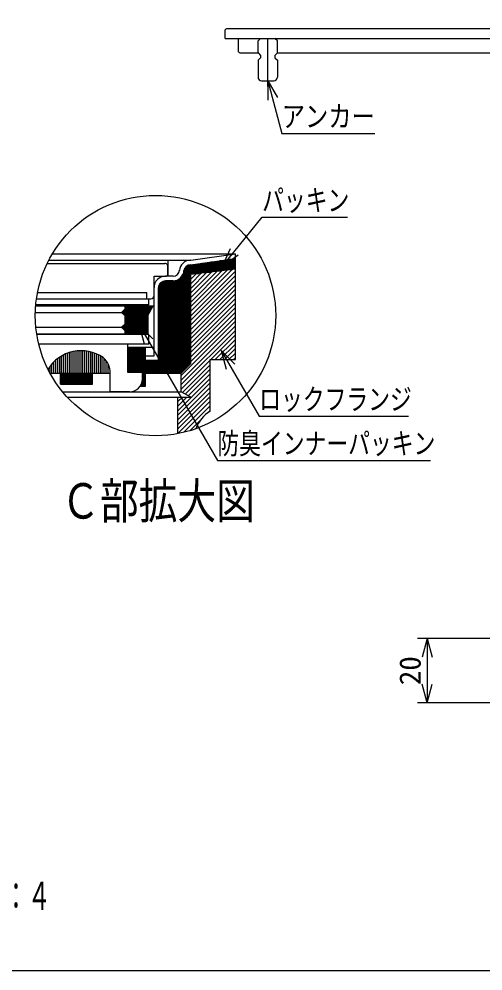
# Model space of a CAD drawing. Units: millimetres, scale not verified. Extents: x -1092 to 1092, y -744 to 696.
# Drawn here: x -560 to -177, y -744 to 43 of the extents above; entities that cross this region are included whole.
import ezdxf
from ezdxf.enums import TextEntityAlignment as Align

# ---------------------------------------------------------------- set-up
doc = ezdxf.new("R2010")
doc.units = ezdxf.units.MM
doc.header["$LTSCALE"] = 8
doc.linetypes.add('CHAIN1', pattern=[8, 5, -1, 1, -1])
for name, color, linetype in [('0-0_計極細', 2, 'Continuous'), ('0-1_計細線', 3, 'Continuous'), ('0-5_寸法線', 7, 'Continuous'), ('0-7_枠細線', 5, 'Continuous'), ('0-8_枠中線', 5, 'Continuous'), ('0-A_極細1', 7, 'Continuous'), ('0-D_寸法1', 7, 'Continuous'), ('1-5_寸法2', 7, 'Continuous')]:
    doc.layers.add(name, color=color, linetype=linetype)
doc.styles.add('ＭＳ ゴシック', font='')
doc.styles.get('ＭＳ ゴシック').set_extended_font_data('MS Gothic')

msp = doc.modelspace()

# ---------------------------------------------------------------- linework, layer by layer
at = {"layer": '0-0_計極細', "linetype": 'CHAIN1'}
msp.add_line((-354.996, -13.261), (-354.996, 31.792), dxfattribs=at)
at = {"layer": '0-1_計細線'}
for p, q in [((-389.996, 26.534), (-389.996, 33.534)), ((-389.996, 26.534), (126.004, 26.534)), ((-378.996, 15.534), (-378.996, 26.534)), ((-360.996, 26.522), (-362.996, 24.522)), ((-362.996, 14.522), (-362.996, 24.522)), ((-360.996, 26.522), (-348.996, 26.522)), ((-346.996, 24.522), (-348.996, 26.522)), ((-346.996, 14.522), (-346.996, 24.522)), ((-377.996, 14.534), (-362.996, 14.534)), ((-362.996, 14.522), (-360.996, 12.522)), ((-360.996, 10.522), (-362.996, 8.522)), ((-362.996, 8.522), (-362.996, -5.478)), ((-360.996, 12.522), (-360.996, 10.522)), ((-346.996, 14.522), (-348.996, 12.522)), ((-348.996, 12.522), (-348.996, 10.522)), ((-348.996, 10.522), (-346.996, 8.522)), ((-346.996, 14.534), (126.004, 14.534)), ((-346.996, 8.522), (-346.996, -5.478)), ((-359.996, -8.478), (-349.996, -8.478))]:
    msp.add_line(p, q, dxfattribs=at)
msp.add_lwpolyline([(205.004, 34.534), (196.004, 34.534), (-388.996, 34.534)], dxfattribs=at)
for centre, radius, start, end in [((-388.996, 33.534), 1, 90, 180), ((-377.996, 15.534), 1, 180, 270), ((-359.996, -5.478), 3, 180, 270), ((-349.996, -5.478), 3, 270, 360)]:
    msp.add_arc(centre, radius, start, end, dxfattribs=at)
at = {"layer": '0-5_寸法線'}
for q in [(-346.996, -22.335), (-354.996, -24.478)]:
    msp.add_line((-354.996, -8.478), q, dxfattribs=at)
msp.add_lwpolyline([(-354.996, -8.478), (-343.348, -51.951), (-266.548, -51.951)], dxfattribs=at)
at = {"layer": '0-8_枠中線'}
msp.add_lwpolyline([(-1092, -744), (-1092, 696), (1092, 696), (1092, -744)], close=True, dxfattribs=at)
at = {"layer": '0-A_極細1'}
for p, q in [((-535.775, -156.709), (-418.592, -156.709)), ((-532.837, -151.452), (-381.68, -151.452)), ((-437.147, -170.043), (-437.147, -156.709)), ((-418.592, -156.709), (-381.68, -151.452)), ((-418.592, -160.48), (-381.68, -155.223)), ((-394.425, -157.038), (-381.68, -157.038)), ((-386.936, -155.971), (-381.68, -155.971)), ((-381.68, -155.147), (-381.68, -151.452)), ((-381.68, -235.919), (-381.68, -151.528)), ((-537.11, -159.376), (-440.08, -159.376)), ((-437.413, -168.976), (-437.413, -162.043)), ((-423.504, -247.066), (-423.504, -163.353)), ((-422.437, -246), (-422.437, -161.971)), ((-421.37, -244.933), (-421.37, -161.18)), ((-420.304, -243.866), (-420.304, -160.711)), ((-419.237, -242.8), (-419.237, -160.48)), ((-418.592, -242.155), (-418.592, -160.443)), ((-418.592, -161.305), (-381.68, -161.305)), ((-418.592, -162.371), (-381.68, -162.371)), ((-418.592, -163.438), (-381.68, -163.438)), ((-381.68, -164.214), (-418.592, -168.48)), ((-418.592, -164.505), (-384.199, -164.505)), ((-418.592, -198.851), (-384.252, -164.511)), ((-418.592, -195.08), (-388.516, -165.004)), ((-416.892, -160.238), (-381.68, -160.238)), ((-409.403, -159.171), (-381.68, -159.171)), ((-401.914, -158.105), (-381.68, -158.105)), ((-433.193, -170.043), (-439.547, -170.043)), ((-428.837, -250.043), (-428.837, -172.661)), ((-427.77, -250.043), (-427.77, -171.975)), ((-426.704, -250.043), (-426.704, -171.041)), ((-425.637, -249.2), (-425.637, -169.72)), ((-424.57, -248.133), (-424.57, -167.51)), ((-418.592, -191.308), (-392.78, -165.497)), ((-418.592, -165.571), (-393.427, -165.571)), ((-418.592, -202.622), (-381.68, -165.71)), ((-418.592, -187.537), (-397.044, -165.99)), ((-418.592, -183.766), (-401.309, -166.482)), ((-418.592, -166.638), (-402.655, -166.638)), ((-418.592, -179.995), (-405.573, -166.975)), ((-418.592, -176.223), (-409.837, -167.468)), ((-418.592, -167.705), (-411.883, -167.705)), ((-418.592, -172.452), (-414.101, -167.961)), ((-418.592, -168.681), (-418.365, -168.454)), ((-418.592, -206.393), (-381.68, -169.481)), ((-448.88, -235.643), (-448.88, -179.376)), ((-445.147, -239.376), (-445.147, -179.376)), ((-444.837, -250.043), (-444.837, -177.539)), ((-443.77, -250.043), (-443.77, -175.699)), ((-442.704, -250.043), (-442.704, -174.751)), ((-441.637, -250.043), (-441.637, -174.181)), ((-440.57, -250.043), (-440.57, -173.87)), ((-433.193, -173.776), (-439.547, -173.776)), ((-439.504, -250.043), (-439.504, -173.776)), ((-438.437, -250.043), (-438.437, -173.776)), ((-437.37, -250.043), (-437.37, -173.776)), ((-436.304, -250.043), (-436.304, -173.776)), ((-435.237, -250.043), (-435.237, -173.776)), ((-434.17, -250.043), (-434.17, -173.776)), ((-433.104, -250.043), (-433.104, -173.776)), ((-432.037, -250.043), (-432.037, -173.702)), ((-430.97, -250.043), (-430.97, -173.499)), ((-429.904, -250.043), (-429.904, -173.158)), ((-418.592, -210.165), (-381.68, -173.253)), ((-418.592, -213.936), (-381.68, -177.024)), ((-418.592, -217.707), (-381.68, -180.795)), ((-545.999, -188.709), (-451.547, -188.709)), ((-545.103, -183.376), (-454.747, -183.376)), ((-454.747, -188.709), (-454.747, -183.376)), ((-453.147, -193.505), (-453.147, -188.709)), ((-418.592, -221.478), (-381.68, -184.566)), ((-418.592, -225.25), (-381.68, -188.338)), ((-546.642, -194.543), (-449.68, -194.543)), ((-453.147, -193.505), (-546.553, -193.505)), ((-473.147, -194.543), (-473.147, -197.21)), ((-473.147, -195.438), (-450.157, -195.438)), ((-473.147, -196.505), (-450.726, -196.505)), ((-453.947, -202.543), (-449.68, -194.543)), ((-418.592, -229.021), (-381.68, -192.109)), ((-418.592, -232.792), (-381.68, -195.88)), ((-546.926, -199.877), (-475.813, -199.877)), ((-475.813, -199.877), (-473.147, -197.21)), ((-473.147, -202.543), (-475.813, -199.877)), ((-475.641, -199.705), (-452.433, -199.705)), ((-474.919, -200.771), (-453.002, -200.771)), ((-474.575, -198.638), (-451.864, -198.638)), ((-473.852, -201.838), (-453.571, -201.838)), ((-473.508, -197.571), (-451.295, -197.571)), ((-473.147, -202.543), (-473.147, -209.477)), ((-473.147, -202.905), (-453.947, -202.905)), ((-473.147, -203.971), (-453.947, -203.971)), ((-453.947, -202.543), (-453.947, -217.477)), ((-418.592, -236.563), (-381.68, -199.651)), ((-418.592, -240.335), (-381.68, -203.423)), ((-546.49, -212.143), (-475.813, -212.143)), ((-475.108, -211.438), (-453.947, -211.438)), ((-474.041, -210.371), (-453.947, -210.371)), ((-473.147, -205.038), (-453.947, -205.038)), ((-473.147, -206.105), (-453.947, -206.105)), ((-473.147, -207.171), (-453.947, -207.171)), ((-473.147, -208.238), (-453.947, -208.238)), ((-473.147, -209.305), (-453.947, -209.305)), ((-426.48, -251.994), (-381.68, -207.194)), ((-426.48, -255.765), (-381.68, -210.965)), ((-545.822, -217.477), (-453.947, -217.477)), ((-453.147, -218.038), (-545.735, -218.038)), ((-475.452, -212.505), (-453.947, -212.505)), ((-474.385, -213.571), (-453.947, -213.571)), ((-473.319, -214.638), (-453.947, -214.638)), ((-473.147, -214.81), (-473.147, -217.477)), ((-473.147, -215.705), (-453.947, -215.705)), ((-473.147, -216.771), (-453.947, -216.771)), ((-453.147, -226.038), (-453.147, -218.038)), ((-426.48, -259.536), (-381.68, -214.736)), ((-402.053, -238.88), (-381.68, -218.507)), ((-470.48, -226.038), (-544.127, -226.038)), ((-453.147, -226.038), (-470.48, -226.038)), ((-470.48, -249.505), (-470.48, -226.038)), ((-398.282, -238.88), (-381.68, -222.279)), ((-394.51, -238.88), (-381.68, -226.05)), ((-525.216, -250.043), (-525.216, -235.836)), ((-523.616, -250.043), (-523.616, -234.967)), ((-522.016, -250.043), (-522.016, -234.211)), ((-520.416, -250.043), (-520.416, -233.559)), ((-518.816, -250.043), (-518.816, -233.005)), ((-517.216, -250.043), (-517.216, -232.543)), ((-515.616, -250.043), (-515.616, -232.17)), ((-514.016, -250.043), (-514.016, -231.882)), ((-512.416, -250.043), (-512.416, -231.677)), ((-510.816, -250.043), (-510.816, -231.553)), ((-509.216, -250.043), (-509.216, -231.509)), ((-507.616, -250.043), (-507.616, -231.546)), ((-506.016, -250.043), (-506.016, -231.663)), ((-504.416, -250.043), (-504.416, -231.861)), ((-502.816, -250.043), (-502.816, -232.142)), ((-501.216, -250.043), (-501.216, -232.508)), ((-499.616, -250.043), (-499.616, -232.961)), ((-498.016, -250.043), (-498.016, -233.507)), ((-496.416, -250.043), (-496.416, -234.151)), ((-494.816, -250.043), (-494.816, -234.897)), ((-493.216, -250.043), (-493.216, -235.757)), ((-470.48, -228.709), (-448.88, -228.709)), ((-470.437, -249.505), (-470.437, -228.709)), ((-469.37, -249.505), (-469.37, -228.709)), ((-468.304, -249.505), (-468.304, -228.709)), ((-467.237, -249.505), (-467.237, -228.709)), ((-466.17, -249.505), (-466.17, -228.709)), ((-465.104, -249.505), (-465.104, -228.709)), ((-464.037, -249.505), (-464.037, -228.709)), ((-462.97, -249.505), (-462.97, -228.709)), ((-461.904, -249.505), (-461.904, -228.709)), ((-460.837, -249.505), (-460.837, -228.709)), ((-459.77, -249.505), (-459.77, -228.709)), ((-458.704, -249.505), (-458.704, -228.709)), ((-457.637, -260.709), (-457.637, -228.709)), ((-456.57, -260.709), (-456.57, -228.709)), ((-455.813, -260.709), (-455.813, -228.709)), ((-455.813, -235.643), (-448.88, -235.643)), ((-390.739, -238.88), (-381.68, -229.821)), ((-386.968, -238.88), (-381.68, -233.592)), ((-533.216, -250.043), (-533.216, -242.422)), ((-531.616, -250.043), (-531.616, -240.725)), ((-530.016, -250.043), (-530.016, -239.251)), ((-528.416, -250.043), (-528.416, -237.961)), ((-526.816, -250.043), (-526.816, -236.83)), ((-491.616, -250.043), (-491.616, -236.738)), ((-490.016, -250.043), (-490.016, -238.011)), ((-488.416, -250.043), (-488.416, -239.814)), ((-486.816, -250.043), (-486.816, -242.39)), ((-455.813, -239.376), (-445.147, -239.376)), ((-455.504, -250.043), (-455.504, -239.376)), ((-454.437, -250.043), (-454.437, -239.376)), ((-453.37, -250.043), (-453.37, -239.376)), ((-452.304, -250.043), (-452.304, -239.376)), ((-451.237, -250.043), (-451.237, -239.376)), ((-450.17, -250.043), (-450.17, -239.376)), ((-449.104, -250.043), (-449.104, -239.376)), ((-448.037, -250.043), (-448.037, -239.376)), ((-446.97, -250.043), (-446.97, -239.376)), ((-445.904, -250.043), (-445.904, -239.376)), ((-426.48, -263.307), (-402.48, -239.307)), ((-418.592, -242.155), (-426.48, -250.043)), ((-425.486, -266.085), (-402.48, -243.079)), ((-402.48, -281.547), (-402.48, -238.88)), ((-383.197, -238.88), (-381.68, -237.364)), ((-536.416, -247.015), (-536.416, -246.764)), ((-534.831, -250.043), (-485.147, -250.043)), ((-534.816, -250.043), (-534.816, -244.402)), ((-526.286, -259.109), (-526.286, -250.043)), ((-525.904, -259.109), (-525.904, -250.043)), ((-524.837, -259.109), (-524.837, -250.043)), ((-523.77, -259.109), (-523.77, -250.043)), ((-522.704, -259.109), (-522.704, -250.043)), ((-521.637, -259.109), (-521.637, -250.043)), ((-520.57, -259.109), (-520.57, -250.043)), ((-519.504, -259.109), (-519.504, -250.043)), ((-518.437, -259.109), (-518.437, -250.043)), ((-517.37, -259.109), (-517.37, -250.043)), ((-516.304, -259.109), (-516.304, -250.043)), ((-515.237, -259.109), (-515.237, -250.043)), ((-514.17, -259.109), (-514.17, -250.043)), ((-513.104, -259.109), (-513.104, -250.043)), ((-512.037, -259.109), (-512.037, -250.043)), ((-510.97, -259.109), (-510.97, -250.043)), ((-509.904, -259.109), (-509.904, -250.043)), ((-508.837, -259.109), (-508.837, -250.043)), ((-507.77, -259.109), (-507.77, -250.043)), ((-506.704, -259.109), (-506.704, -250.043)), ((-505.637, -259.109), (-505.637, -250.043)), ((-504.57, -259.109), (-504.57, -250.043)), ((-503.504, -259.109), (-503.504, -250.043)), ((-502.437, -259.109), (-502.437, -250.043)), ((-501.37, -259.109), (-501.37, -250.043)), ((-500.304, -259.109), (-500.304, -250.043)), ((-499.62, -259.109), (-499.62, -250.043)), ((-485.216, -250.043), (-485.216, -248.019)), ((-485.147, -265.505), (-485.147, -250.043)), ((-455.813, -250.043), (-426.48, -250.043)), ((-423.039, -267.408), (-402.48, -246.85)), ((-420.591, -268.732), (-402.48, -250.621)), ((-526.286, -259.109), (-499.62, -259.109)), ((-458.704, -260.709), (-458.704, -257.011)), ((-429.147, -281.059), (-402.48, -254.392)), ((-429.147, -284.83), (-402.48, -258.164)), ((-524.364, -265.547), (-426.48, -265.547)), ((-469.147, -265.505), (-485.147, -265.505)), ((-460.241, -260.709), (-455.813, -260.709)), ((-459.77, -260.709), (-459.77, -259.924)), ((-429.147, -288.602), (-402.48, -261.935)), ((-429.147, -292.373), (-402.48, -265.706)), ((-520.646, -269.814), (-418.592, -269.814)), ((-429.147, -296.144), (-402.48, -269.477)), ((-429.147, -300.026), (-429.147, -269.814)), ((-429.147, -277.288), (-421.672, -269.814)), ((-429.147, -273.517), (-425.444, -269.814)), ((-429.147, -299.915), (-402.48, -273.249)), ((-424.483, -299.023), (-402.48, -277.02)), ((-404.591, -282.902), (-402.48, -280.791)), ((-419.325, -297.636), (-410.886, -289.197))]:
    msp.add_line(p, q, dxfattribs=at)
for points in [[(-448.88, -186.043), (-448.88, -170.043), (-438.48, -170.043)], [(-473.147, -214.81), (-475.813, -212.143), (-473.147, -209.477)], [(-402.48, -238.88), (-381.68, -238.88), (-381.68, -235.919)], [(-458.48, -254.838), (-458.48, -249.505), (-470.48, -249.505)], [(-418.592, -269.814), (-426.48, -265.547), (-426.48, -250.043)]]:
    msp.add_lwpolyline(points, dxfattribs=at)
msp.add_circle((-447.679, -202.49), 99.281, dxfattribs=at)
for centre, radius, start, end in [((-418.592, -166.043), 9.333, 90, 175.84901), ((-440.08, -162.043), 2.667, 24.05455, 90), ((-440.08, -162.043), 2.667, 0, 24.05455), ((-433.193, -164.709), 5.333, 270, 356.64911), ((-418.592, -166.043), 5.6, 90, 175.84901), ((-439.547, -179.376), 9.333, 90, 180), ((-438.48, -168.976), 1.067, 270, 360), ((-433.193, -164.709), 9.067, 270, 356.64911), ((-439.547, -179.376), 5.6, 90, 180), ((-451.547, -186.043), 2.667, 270, 360), ((-509.147, -263.509), 32, 55.16629, 148.68485), ((-501.147, -249.505), 16, 358.0749, 50.0295), ((-469.147, -254.838), 10.667, 270, 360), ((-389.147, -304.641), 26.667, 120, 161.13979)]:
    msp.add_arc(centre, radius, start, end, dxfattribs=at)
at = {"layer": '0-D_寸法1'}
for p, q in [((-392.312, -161.542), (-385.78, -146.935)), ((-392.312, -161.542), (-379.352, -152.158)), ((-461.171, -210.255), (-449.857, -221.569)), ((-461.171, -210.255), (-457.029, -225.71)), ((-393.411, -231.279), (-382.096, -242.592)), ((-393.411, -231.279), (-389.269, -246.734))]:
    msp.add_line(p, q, dxfattribs=at)
for points in [[(-392.312, -161.542), (-359.579, -121.251), (-289.179, -121.251)], [(-461.171, -210.255), (-396.546, -322.19), (-220.546, -322.19)], [(-393.411, -231.279), (-362.006, -285.669), (-238.806, -285.669)]]:
    msp.add_lwpolyline(points, dxfattribs=at)
at = {"layer": '1-5_寸法2'}
for p, q in [((-159.353, -469.199), (-231.353, -469.199)), ((-223.353, -469.199), (-227.494, -484.654)), ((-223.353, -469.199), (-219.212, -484.654)), ((-223.353, -469.199), (-223.353, -522.533)), ((-223.353, -522.533), (-227.494, -507.078)), ((-223.353, -522.533), (-219.212, -507.078)), ((-132.687, -522.533), (-231.353, -522.533))]:
    msp.add_line(p, q, dxfattribs=at)

# ---------------------------------------------------------------- texts
at = {"layer": '0-5_寸法線', "style": 'ＭＳ ゴシック', "width": 0.8}
msp.add_text('アンカー', height=17.6, dxfattribs=at).set_placement((-343.348, -51.951), align=Align.BOTTOM_LEFT)
at = {"layer": '0-7_枠細線', "style": 'ＭＳ ゴシック'}
for s, height, width, p in [('Ｃ部拡大図', 29.33, 0.8, (-525.613, -379.063)), ('Ｓ＝１：４', 23.46, 0.6, (-630.133, -700.682))]:
    msp.add_text(s, height=height, dxfattribs=dict(at, width=width)).set_placement(p, align=Align.BOTTOM_LEFT)
at = {"layer": '0-D_寸法1', "style": 'ＭＳ ゴシック', "width": 0.75}
for s, p in [('パッキン', (-359.579, -121.251)), ('ロックフランジ', (-362.006, -285.669)), ('防臭インナーパッキン', (-396.546, -322.19))]:
    msp.add_text(s, height=17.6, dxfattribs=at).set_placement(p, align=Align.BOTTOM_LEFT)
at = {"layer": '1-5_寸法2', "style": 'ＭＳ ゴシック'}
msp.add_text('20', height=17.6, rotation=90, dxfattribs=at).set_placement((-223.353, -507.866), align=Align.BOTTOM_LEFT)

doc.saveas('drawing.dxf')
